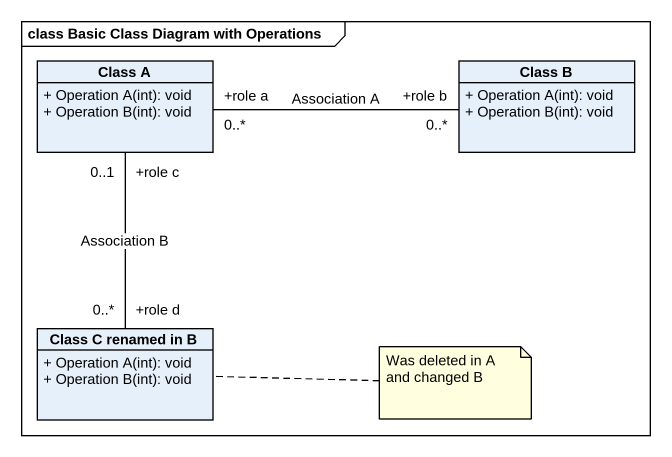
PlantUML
@startuml
mainframe class Basic Class Diagram with Operations
hide circle
hide empty members
skinparam classAttributeIconSize 0
class "Class A" as Class_A {
  + Operation A(int): void
  + Operation B(int): void
}
class "Class B" as Class_B {
  + Operation A(int): void
  + Operation B(int): void
}
class "Class C renamed in B" as Class_C_renamed_in_B {
  + Operation A(int): void
  + Operation B(int): void
}
Class_A "+role a\n0..*" -right- "+role b\n0..*" Class_B : Association A
Class_A "+role c\n0..1" -- "+role d\n0..*" Class_C_renamed_in_B : Association B
note right of Class_C_renamed_in_B : Was deleted in A and changed B
@enduml
